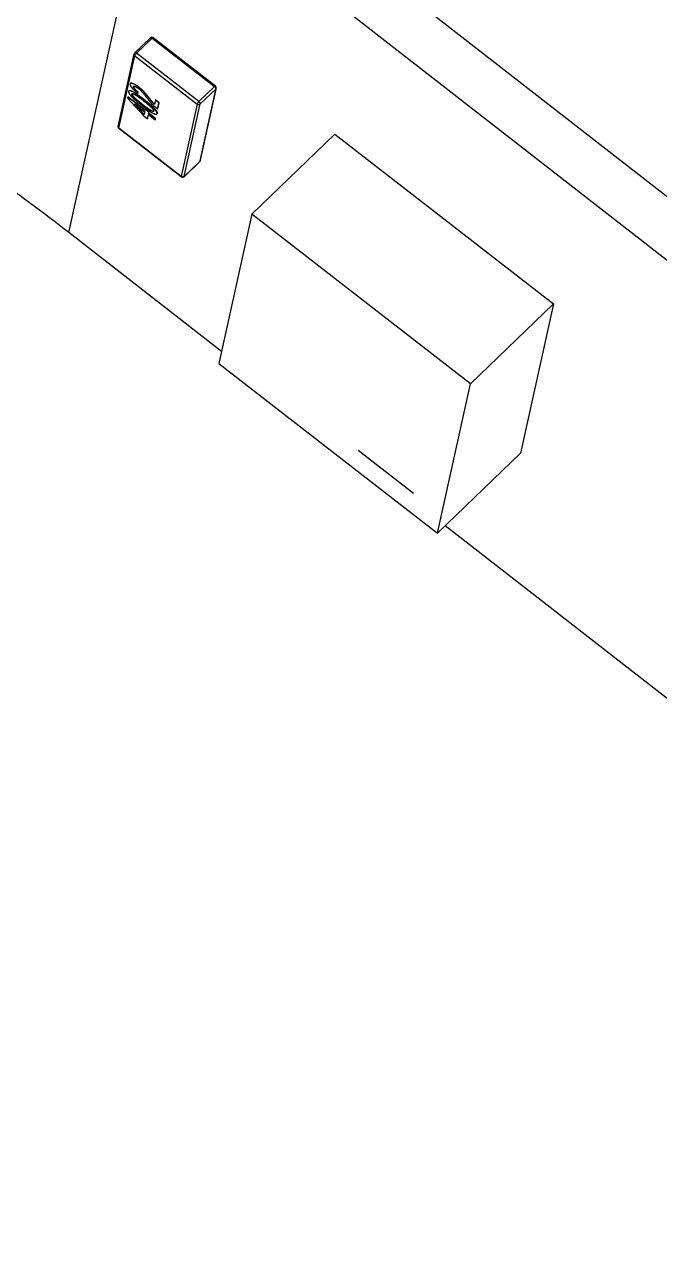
# Model space of a CAD drawing. Header units: millimetres. Extents: x 0 to 432, y 0 to 279.
# Drawn here: x 356.65 to 361.08, y 115.83 to 124.33 of the extents above; entities that cross this region are included whole.
import ezdxf

# ---------------------------------------------------------------- set-up
doc = ezdxf.new("R2010")
doc.units = ezdxf.units.MM
doc.header["$LTSCALE"] = 23.749
doc.layers.get('0').update_dxf_attribs({"linetype": 'CONTINUOUS'})

msp = doc.modelspace()

# ---------------------------------------------------------------- linework, layer by layer
at = {"color": 3, "linetype": 'CONTINUOUS'}
msp.add_line((379.2098, 109.0358), (357.7884, 125.734), dxfattribs=at)
at = {"color": 7, "linetype": 'CONTINUOUS'}
for p, q in [((356.957, 122.8811), (357.5331, 125.4887)), ((378.9544, 108.7905), (357.5331, 125.4887)), ((357.9802, 123.9035), (357.5458, 124.2411)), ((357.4179, 124.1356), (357.5262, 124.24)), ((357.43, 124.1326), (357.5383, 124.2371)), ((357.5383, 124.2371), (357.9727, 123.8995)), ((357.3019, 123.6222), (357.4136, 124.128)), ((357.307, 123.6097), (357.4187, 124.1156)), ((357.4187, 124.1156), (357.8532, 123.778)), ((357.8645, 123.7951), (357.43, 124.1326)), ((357.3876, 123.9212), (357.3858, 123.9177)), ((357.4083, 123.8999), (357.4093, 123.9019)), ((357.4096, 123.9012), (357.4083, 123.8999)), ((357.4097, 123.9017), (357.4096, 123.9012)), ((357.4101, 123.9024), (357.4097, 123.9017)), ((357.3684, 123.826), (357.3669, 123.8191)), ((357.3669, 123.8191), (357.4806, 123.6946)), ((357.3697, 123.8272), (357.3684, 123.826)), ((357.4889, 123.7324), (357.3684, 123.826)), ((357.4893, 123.7343), (357.3697, 123.8272)), ((357.376, 123.8691), (357.3743, 123.8657)), ((357.3773, 123.8703), (357.376, 123.8691)), ((357.3969, 123.8481), (357.3978, 123.8499)), ((357.3981, 123.8493), (357.3969, 123.8481)), ((357.3979, 123.85), (357.3992, 123.8507)), ((357.3982, 123.8497), (357.3981, 123.8493)), ((357.3985, 123.8503), (357.3982, 123.8497)), ((357.4094, 123.8292), (357.4081, 123.828)), ((357.4363, 123.8537), (357.4407, 123.8604)), ((357.4376, 123.855), (357.4363, 123.8537)), ((357.442, 123.8616), (357.4376, 123.855)), ((357.4407, 123.8604), (357.442, 123.8616)), ((357.4455, 123.8971), (357.4442, 123.8959)), ((357.5217, 123.8159), (357.5204, 123.8146)), ((357.9727, 123.8995), (357.8645, 123.7951)), ((357.9825, 123.8828), (357.8707, 123.3769)), ((357.8739, 123.3826), (357.9857, 123.8885)), ((357.8742, 123.7784), (357.9825, 123.8828)), ((357.4829, 123.7054), (357.4151, 123.7797)), ((357.4151, 123.7797), (357.487, 123.7238)), ((357.4233, 123.7733), (357.4834, 123.7075)), ((357.4717, 123.7762), (357.4704, 123.775)), ((357.4797, 123.8122), (357.4784, 123.811)), ((357.4908, 123.741), (357.4889, 123.7324)), ((357.4921, 123.7422), (357.4908, 123.741)), ((357.5159, 123.7215), (357.4908, 123.741)), ((357.5172, 123.7227), (357.4921, 123.7422)), ((357.5609, 123.8053), (357.554, 123.7744)), ((357.5621, 123.8065), (357.5609, 123.8053)), ((357.586, 123.7858), (357.5609, 123.8053)), ((357.5872, 123.787), (357.5621, 123.8065)), ((357.5765, 123.7428), (357.586, 123.7858)), ((357.5778, 123.7441), (357.5765, 123.7428)), ((357.5778, 123.7441), (357.5872, 123.787)), ((357.5872, 123.787), (357.586, 123.7858)), ((357.8532, 123.778), (357.7414, 123.2722)), ((357.7624, 123.2725), (357.8742, 123.7784)), ((357.4806, 123.6946), (357.5057, 123.6751)), ((357.487, 123.7238), (357.4829, 123.7054)), ((357.5057, 123.6751), (357.5121, 123.7043)), ((357.5069, 123.6764), (357.5057, 123.6751)), ((357.5069, 123.6764), (357.513, 123.7037)), ((357.5121, 123.7043), (357.5598, 123.6673)), ((357.514, 123.7129), (357.5159, 123.7215)), ((357.5153, 123.7141), (357.514, 123.7129)), ((357.5617, 123.6759), (357.514, 123.7129)), ((357.5153, 123.7141), (357.5172, 123.7227)), ((357.563, 123.6771), (357.5153, 123.7141)), ((357.5172, 123.7227), (357.5159, 123.7215)), ((357.5598, 123.6673), (357.5617, 123.6759)), ((357.5611, 123.6685), (357.5598, 123.6673)), ((357.5611, 123.6685), (357.563, 123.6771)), ((357.563, 123.6771), (357.5617, 123.6759)), ((357.5707, 123.7083), (357.5725, 123.7117)), ((357.5738, 123.7129), (357.572, 123.7095)), ((357.5738, 123.7129), (357.5725, 123.7117)), ((357.7414, 123.2722), (357.307, 123.6097)), ((357.7418, 123.2696), (357.3073, 123.6071)), ((358.2338, 123.0094), (358.8135, 123.5684)), ((358.8135, 123.5684), (360.3379, 122.384)), ((357.7614, 123.2706), (357.8697, 123.375)), ((357.8707, 123.3769), (357.7624, 123.2725)), ((357.8707, 123.3769), (357.8697, 123.375)), ((357.7614, 123.2706), (357.7624, 123.2725)), ((358.2338, 123.0094), (358.0034, 121.9664)), ((359.7582, 121.825), (358.2338, 123.0094)), ((358.0221, 122.0509), (356.957, 122.8811)), ((359.7582, 121.825), (360.3379, 122.384)), ((360.3379, 122.384), (360.1075, 121.3409)), ((358.0034, 121.9664), (359.5278, 120.782)), ((359.5278, 120.782), (359.7582, 121.825)), ((358.9749, 121.3628), (359.3621, 121.0619)), ((359.5278, 120.782), (360.1075, 121.3409)), ((361.8847, 119.0399), (359.5824, 120.8346))]:
    msp.add_line(p, q, dxfattribs=at)
for centre, radius, start, end in [((357.5366, 124.2292), 0.015, 52.14823, 133.93306), ((357.4283, 124.1248), 0.015, 133.93288, 167.62809), ((357.971, 123.8917), 0.015, 347.62749, 52.14605), ((357.3997, 123.8479), 0.00273, 131.73194, 133.84695), ((348.9693, 112.629), 12.9965, 52.0768, 58.11514), ((357.5073, 123.7441), 0.0452, 340.52588, 340.75901), ((357.3165, 123.619), 0.015, 167.62749, 232.14606), ((357.8593, 123.3858), 0.015, 313.93288, 347.62809), ((357.751, 123.2814), 0.015, 232.14823, 313.93306)]:
    msp.add_arc(centre, radius, start, end, dxfattribs=at)
at = {"color": 3, "linetype": 'CONTINUOUS'}
msp.add_open_spline([(357.7884, 125.734), (356.9586, 126.3808), (355.1215, 127.4892), (352.0663, 128.5016), (348.8641, 128.8284), (345.725, 128.4462), (343.3024, 127.5413), (341.6045, 126.496), (340.4817, 125.5768), (339.5178, 124.5304), (338.7291, 123.3742), (338.1299, 122.1283), (337.8634, 121.2501), (337.7651, 120.8056)], degree=3, knots=[0, 0, 0, 0, 0.130161, 0.262705, 0.395177, 0.525124, 0.650652, 0.711571, 0.771177, 0.829582, 0.886986, 0.943682, 1, 1, 1, 1], dxfattribs=at)
at = {"color": 7, "linetype": 'CONTINUOUS'}
for points, knots in [([(357.5331, 125.4887), (356.73, 126.1147), (354.9522, 127.1873), (351.9955, 128.167), (348.8966, 128.4833), (345.8588, 128.1134), (343.5143, 127.2377), (341.8712, 126.2261), (340.7846, 125.3365), (339.8518, 124.3239), (339.0886, 123.205), (338.5087, 121.9992), (338.2507, 121.1494), (338.1557, 120.7192)], [0, 0, 0, 0, 0.130161, 0.262705, 0.395177, 0.525124, 0.650652, 0.711571, 0.771177, 0.829583, 0.886986, 0.943682, 1, 1, 1, 1]), ([(357.5262, 124.24), (357.5264, 124.2403), (357.5271, 124.2408), (357.5283, 124.2411), (357.5297, 124.2411), (357.5319, 124.2407), (357.5349, 124.2395), (357.5372, 124.238), (357.5383, 124.2371)], [0, 0, 0, 0, 0.083878, 0.174744, 0.277687, 0.395101, 0.673523, 1, 1, 1, 1]), ([(357.5383, 124.2371), (357.5391, 124.2378), (357.5402, 124.2389), (357.5418, 124.24), (357.5429, 124.2407), (357.5438, 124.2411), (357.5446, 124.2413), (357.5453, 124.2414), (357.5456, 124.2412), (357.5458, 124.2411)], [0, 0, 0, 0, 0.367448, 0.524422, 0.66039, 0.77436, 0.866532, 0.939473, 1, 1, 1, 1]), ([(357.4136, 124.128), (357.4134, 124.1269), (357.4133, 124.1246), (357.4141, 124.1212), (357.416, 124.1181), (357.4177, 124.1164), (357.4187, 124.1156)], [0, 0, 0, 0, 0.237423, 0.481001, 0.734954, 1, 1, 1, 1]), ([(357.43, 124.1326), (357.4289, 124.1335), (357.4266, 124.135), (357.4236, 124.1363), (357.4214, 124.1367), (357.42, 124.1367), (357.4188, 124.1363), (357.4181, 124.1359), (357.4179, 124.1356)], [0, 0, 0, 0, 0.326477, 0.604899, 0.722313, 0.825256, 0.916122, 1, 1, 1, 1]), ([(357.4187, 124.1156), (357.4189, 124.1162), (357.4193, 124.1174), (357.4205, 124.1203), (357.4228, 124.1241), (357.4261, 124.1285), (357.4287, 124.1314), (357.43, 124.1326)], [0, 0, 0, 0, 0.086289, 0.191689, 0.445872, 0.728592, 1, 1, 1, 1]), ([(357.3858, 123.9177), (357.3857, 123.9172), (357.3855, 123.9161), (357.3855, 123.9144), (357.3857, 123.9125), (357.3863, 123.9098), (357.3875, 123.9062), (357.3898, 123.9018), (357.3926, 123.8974), (357.3958, 123.8929), (357.3994, 123.8886), (357.4043, 123.8829), (357.4109, 123.8761), (357.4192, 123.8683), (357.4277, 123.8608), (357.4334, 123.8561), (357.4363, 123.8537)], [0, 0, 0, 0, 0.018977, 0.039166, 0.061303, 0.085217, 0.138258, 0.197468, 0.260707, 0.326419, 0.393489, 0.461186, 0.597106, 0.732487, 0.866914, 1, 1, 1, 1]), ([(357.4442, 123.8959), (357.443, 123.8969), (357.4404, 123.8988), (357.4366, 123.9017), (357.4327, 123.9044), (357.4275, 123.908), (357.4211, 123.912), (357.4135, 123.9164), (357.4071, 123.9194), (357.4022, 123.9213), (357.3986, 123.9224), (357.3958, 123.9229), (357.3937, 123.9231), (357.3918, 123.9231), (357.3896, 123.9227), (357.3881, 123.9217), (357.3876, 123.9212)], [0, 0, 0, 0, 0.075109, 0.149593, 0.223243, 0.296105, 0.438712, 0.575466, 0.704419, 0.765154, 0.822486, 0.875029, 0.899328, 0.92221, 0.963137, 1, 1, 1, 1]), ([(357.3889, 123.9224), (357.3894, 123.923), (357.3909, 123.9239), (357.393, 123.9243), (357.3949, 123.9243), (357.3971, 123.9242), (357.3999, 123.9236), (357.4034, 123.9225), (357.4084, 123.9206), (357.4148, 123.9176), (357.4224, 123.9133), (357.4288, 123.9092), (357.4339, 123.9057), (357.4378, 123.9029), (357.4417, 123.9001), (357.4442, 123.8981), (357.4455, 123.8971)], [0, 0, 0, 0, 0.036863, 0.077789, 0.100672, 0.124971, 0.177513, 0.234845, 0.29558, 0.424534, 0.561287, 0.703895, 0.776756, 0.850406, 0.92489, 1, 1, 1, 1]), ([(357.4093, 123.9019), (357.4096, 123.9021), (357.4102, 123.9025), (357.4109, 123.9028), (357.4112, 123.9028)], [0, 0, 0, 0, 0.482511, 1, 1, 1, 1]), ([(357.4096, 123.9012), (357.4095, 123.9008), (357.4094, 123.9002), (357.4094, 123.8991), (357.4096, 123.8979), (357.41, 123.8962), (357.411, 123.8939), (357.4125, 123.8912), (357.4143, 123.8884), (357.4164, 123.8856), (357.4187, 123.8829), (357.4219, 123.8794), (357.426, 123.8752), (357.4312, 123.8705), (357.4366, 123.8659), (357.4402, 123.863), (357.442, 123.8616)], [0, 0, 0, 0, 0.019019, 0.039417, 0.061848, 0.086061, 0.140862, 0.201417, 0.265263, 0.33125, 0.39831, 0.465852, 0.601073, 0.735503, 0.868382, 1, 1, 1, 1]), ([(357.4112, 123.9028), (357.4117, 123.9029), (357.4128, 123.903), (357.4145, 123.9028), (357.4164, 123.9024), (357.4183, 123.9017), (357.4202, 123.9009), (357.423, 123.8997), (357.4264, 123.898), (357.4306, 123.8956), (357.4362, 123.8919), (357.4403, 123.8888), (357.4431, 123.8867)], [0, 0, 0, 0, 0.042507, 0.089928, 0.141777, 0.197751, 0.256728, 0.317597, 0.444348, 0.577145, 0.715112, 1, 1, 1, 1]), ([(357.9802, 123.9035), (357.9801, 123.9036), (357.9797, 123.9038), (357.979, 123.9038), (357.9782, 123.9035), (357.9773, 123.9031), (357.9763, 123.9025), (357.9747, 123.9013), (357.9735, 123.9003), (357.9727, 123.8995)], [0, 0, 0, 0, 0.060527, 0.133468, 0.22564, 0.33961, 0.475578, 0.632552, 1, 1, 1, 1]), ([(357.3743, 123.8657), (357.3742, 123.8653), (357.3741, 123.8644), (357.374, 123.8631), (357.3741, 123.8616), (357.3746, 123.8594), (357.3753, 123.8572), (357.3762, 123.8549), (357.3771, 123.8531), (357.3781, 123.8513), (357.3792, 123.8495), (357.3804, 123.8477), (357.383, 123.844), (357.3862, 123.8398), (357.3902, 123.8352), (357.3943, 123.8307), (357.4018, 123.823), (357.4129, 123.8124), (357.4266, 123.8003), (357.445, 123.7848), (357.4591, 123.7737), (357.4686, 123.7663)], [0, 0, 0, 0, 0.009126, 0.01882, 0.029433, 0.040892, 0.066096, 0.079659, 0.093925, 0.108804, 0.123992, 0.139471, 0.155255, 0.219899, 0.252742, 0.285702, 0.351738, 0.483396, 0.614028, 0.74356, 1, 1, 1, 1]), ([(357.4784, 123.811), (357.4762, 123.8127), (357.4718, 123.8161), (357.4628, 123.8229), (357.4539, 123.8297), (357.446, 123.8354), (357.4415, 123.8386), (357.4371, 123.8418), (357.4314, 123.8456), (357.4225, 123.8516), (357.4135, 123.8573), (357.4045, 123.8626), (357.3979, 123.8662), (357.3925, 123.8687), (357.3882, 123.87), (357.3853, 123.8707), (357.3825, 123.871), (357.38, 123.8708), (357.3778, 123.8703), (357.3765, 123.8695), (357.376, 123.8691)], [0, 0, 0, 0, 0.069919, 0.139634, 0.278483, 0.347256, 0.381543, 0.415754, 0.483411, 0.550547, 0.682746, 0.747466, 0.810152, 0.868909, 0.895758, 0.920727, 0.943556, 0.964119, 0.982829, 1, 1, 1, 1]), ([(357.3773, 123.8703), (357.3778, 123.8708), (357.3791, 123.8715), (357.3813, 123.8721), (357.3838, 123.8722), (357.3866, 123.8719), (357.3895, 123.8713), (357.3937, 123.8699), (357.3992, 123.8674), (357.4058, 123.8638), (357.4148, 123.8585), (357.4238, 123.8528), (357.4327, 123.8468), (357.4383, 123.843), (357.4428, 123.8398), (357.4473, 123.8366), (357.4552, 123.8309), (357.4641, 123.8242), (357.473, 123.8174), (357.4775, 123.8139), (357.4797, 123.8122)], [0, 0, 0, 0, 0.017171, 0.035881, 0.056444, 0.079273, 0.104242, 0.131091, 0.189848, 0.252534, 0.317254, 0.449453, 0.516589, 0.584246, 0.618457, 0.652744, 0.721517, 0.860366, 0.930081, 1, 1, 1, 1]), ([(357.4081, 123.828), (357.4066, 123.8297), (357.4045, 123.8322), (357.4018, 123.8357), (357.4, 123.8384), (357.3985, 123.841), (357.3975, 123.8432), (357.397, 123.8449), (357.3967, 123.8461), (357.3967, 123.8471), (357.3968, 123.8478), (357.3969, 123.8481)], [0, 0, 0, 0, 0.28462, 0.424195, 0.560686, 0.691418, 0.811168, 0.865652, 0.915456, 0.959441, 1, 1, 1, 1]), ([(357.3981, 123.8493), (357.3981, 123.849), (357.398, 123.8484), (357.398, 123.8473), (357.3982, 123.8461), (357.3988, 123.8445), (357.3998, 123.8423), (357.4013, 123.8396), (357.4031, 123.837), (357.4057, 123.8334), (357.4079, 123.8309), (357.4094, 123.8292)], [0, 0, 0, 0, 0.040559, 0.084544, 0.134348, 0.188832, 0.308582, 0.439314, 0.575805, 0.71538, 1, 1, 1, 1]), ([(357.3992, 123.8507), (357.3997, 123.8508), (357.401, 123.851), (357.4038, 123.8506), (357.4068, 123.8497), (357.4098, 123.8485), (357.4122, 123.8474), (357.4146, 123.8462), (357.418, 123.8444), (357.4221, 123.8419), (357.4287, 123.8377), (357.437, 123.832), (357.4469, 123.8249), (357.4568, 123.8175), (357.4666, 123.8101), (357.4732, 123.805), (357.4764, 123.8024)], [0, 0, 0, 0, 0.019179, 0.041222, 0.092, 0.119397, 0.147935, 0.177474, 0.207704, 0.270123, 0.334224, 0.464706, 0.597225, 0.730792, 0.865093, 1, 1, 1, 1]), ([(357.4704, 123.775), (357.4651, 123.7791), (357.4544, 123.7874), (357.4413, 123.7981), (357.4309, 123.8069), (357.4244, 123.8125), (357.4193, 123.8171), (357.4155, 123.8206), (357.4118, 123.8242), (357.4093, 123.8267), (357.4081, 123.828)], [0, 0, 0, 0, 0.246719, 0.495268, 0.620307, 0.746024, 0.809241, 0.872668, 0.936266, 1, 1, 1, 1]), ([(357.4407, 123.8604), (357.4389, 123.8618), (357.4353, 123.8647), (357.43, 123.8692), (357.4248, 123.874), (357.4206, 123.8782), (357.4174, 123.8817), (357.4152, 123.8844), (357.4131, 123.8871), (357.4112, 123.8899), (357.4097, 123.8927), (357.4087, 123.8949), (357.4083, 123.8967), (357.4082, 123.8978), (357.4082, 123.8989), (357.4083, 123.8996), (357.4083, 123.8999)], [0, 0, 0, 0, 0.131618, 0.264497, 0.398927, 0.534148, 0.60169, 0.66875, 0.734737, 0.798583, 0.859138, 0.913939, 0.938152, 0.960583, 0.980981, 1, 1, 1, 1]), ([(357.4094, 123.8292), (357.4106, 123.828), (357.413, 123.8255), (357.4168, 123.8218), (357.4206, 123.8183), (357.4257, 123.8137), (357.4321, 123.8081), (357.4426, 123.7993), (357.4557, 123.7887), (357.4663, 123.7803), (357.4717, 123.7762)], [0, 0, 0, 0, 0.063734, 0.127332, 0.190759, 0.253976, 0.379693, 0.504732, 0.753281, 1, 1, 1, 1]), ([(357.4431, 123.8867), (357.4446, 123.8855), (357.4478, 123.8829), (357.4524, 123.8789), (357.4569, 123.8747), (357.4613, 123.8703), (357.4655, 123.8658), (357.4697, 123.8612), (357.4737, 123.8565), (357.479, 123.8502), (357.4854, 123.8423), (357.493, 123.8328), (357.5006, 123.8232), (357.5056, 123.8168), (357.5081, 123.8136)], [0, 0, 0, 0, 0.061674, 0.123986, 0.186985, 0.250201, 0.313438, 0.376545, 0.439404, 0.502121, 0.627102, 0.751676, 0.875972, 1, 1, 1, 1]), ([(357.5204, 123.8146), (357.519, 123.8164), (357.5161, 123.8201), (357.5118, 123.8255), (357.5074, 123.8309), (357.5016, 123.8382), (357.4942, 123.8471), (357.485, 123.8578), (357.477, 123.8663), (357.4704, 123.873), (357.4653, 123.8779), (357.4602, 123.8826), (357.4549, 123.8872), (357.4496, 123.8916), (357.446, 123.8945), (357.4442, 123.8959)], [0, 0, 0, 0, 0.062089, 0.124172, 0.186418, 0.248727, 0.373749, 0.499425, 0.625652, 0.688788, 0.751773, 0.814482, 0.876843, 0.938684, 1, 1, 1, 1]), ([(357.4455, 123.8971), (357.4473, 123.8957), (357.4509, 123.8928), (357.4562, 123.8884), (357.4614, 123.8838), (357.4666, 123.8791), (357.4717, 123.8742), (357.4783, 123.8676), (357.4863, 123.859), (357.4955, 123.8484), (357.5029, 123.8394), (357.5087, 123.8322), (357.5131, 123.8268), (357.5174, 123.8213), (357.5202, 123.8177), (357.5217, 123.8159)], [0, 0, 0, 0, 0.061316, 0.123157, 0.185518, 0.248227, 0.311212, 0.374348, 0.500575, 0.626251, 0.751273, 0.813582, 0.875828, 0.937911, 1, 1, 1, 1]), ([(357.5217, 123.8159), (357.523, 123.8142), (357.5255, 123.8108), (357.5294, 123.8058), (357.5327, 123.8016), (357.5353, 123.7983), (357.5373, 123.7958), (357.5393, 123.7933), (357.5421, 123.79), (357.5456, 123.7859), (357.55, 123.7811), (357.553, 123.778), (357.5545, 123.7765)], [0, 0, 0, 0, 0.123708, 0.247698, 0.371803, 0.433973, 0.496214, 0.55867, 0.621232, 0.747096, 0.873483, 1, 1, 1, 1]), ([(357.9727, 123.8995), (357.9743, 123.8983), (357.9771, 123.8957), (357.9799, 123.8919), (357.9815, 123.8887), (357.9825, 123.8861), (357.9827, 123.884), (357.9825, 123.8828)], [0, 0, 0, 0, 0.290918, 0.573528, 0.701661, 0.816521, 1, 1, 1, 1]), ([(357.9825, 123.8828), (357.9833, 123.8836), (357.9846, 123.8853), (357.9854, 123.8874), (357.9857, 123.8885)], [0, 0, 0, 0, 0.505815, 1, 1, 1, 1]), ([(357.4686, 123.7663), (357.4719, 123.7637), (357.4787, 123.7585), (357.4922, 123.7483), (357.5041, 123.7396), (357.5145, 123.7324), (357.5196, 123.729), (357.5247, 123.7256), (357.5299, 123.7223), (357.535, 123.7192), (357.5401, 123.7161), (357.5451, 123.7134), (357.5486, 123.7116), (357.5502, 123.7108)], [0, 0, 0, 0, 0.129623, 0.258609, 0.51399, 0.577016, 0.639707, 0.701909, 0.763376, 0.824126, 0.88413, 0.942704, 1, 1, 1, 1]), ([(357.5491, 123.7276), (357.5483, 123.7268), (357.5462, 123.7265), (357.5436, 123.7269), (357.5414, 123.7275), (357.539, 123.7283), (357.5366, 123.7293), (357.5341, 123.7303), (357.5307, 123.732), (357.5265, 123.7344), (357.5214, 123.7376), (357.5162, 123.741), (357.5094, 123.7457), (357.5009, 123.7519), (357.4907, 123.7594), (357.4805, 123.7671), (357.4738, 123.7724), (357.4704, 123.775)], [0, 0, 0, 0, 0.036124, 0.059012, 0.084048, 0.110643, 0.138697, 0.167552, 0.197422, 0.259896, 0.324366, 0.389967, 0.456513, 0.590946, 0.726499, 0.862949, 1, 1, 1, 1]), ([(357.4717, 123.7762), (357.4748, 123.7737), (357.4812, 123.7688), (357.4908, 123.7615), (357.5005, 123.7543), (357.5085, 123.7485), (357.515, 123.744), (357.5198, 123.7407), (357.5247, 123.7376), (357.5294, 123.7347), (357.5334, 123.7325), (357.5366, 123.731), (357.539, 123.73), (357.5412, 123.7292), (357.5434, 123.7285), (357.5455, 123.728), (357.5469, 123.7279), (357.5475, 123.7279)], [0, 0, 0, 0, 0.133658, 0.266782, 0.399101, 0.530428, 0.595609, 0.660108, 0.723642, 0.785974, 0.845947, 0.874504, 0.902296, 0.929152, 0.95449, 0.978418, 1, 1, 1, 1]), ([(357.4764, 123.8024), (357.48, 123.7997), (357.487, 123.7942), (357.4975, 123.7859), (357.5061, 123.7788), (357.513, 123.773), (357.5182, 123.7686), (357.5233, 123.7641), (357.5284, 123.7595), (357.5334, 123.7548), (357.5373, 123.7506), (357.5403, 123.7472), (357.5425, 123.7445), (357.5445, 123.7419), (357.5464, 123.7392), (357.5481, 123.7365), (357.5491, 123.7343), (357.5498, 123.7325), (357.55, 123.7313), (357.5501, 123.7302), (357.55, 123.7296), (357.55, 123.7292)], [0, 0, 0, 0, 0.126474, 0.253482, 0.381169, 0.445273, 0.50963, 0.574263, 0.639174, 0.704434, 0.769826, 0.802383, 0.834753, 0.866765, 0.898122, 0.92819, 0.95616, 0.968907, 0.980436, 0.990614, 1, 1, 1, 1]), ([(357.5725, 123.7117), (357.5726, 123.7121), (357.5728, 123.713), (357.5729, 123.7149), (357.5724, 123.7175), (357.5714, 123.7208), (357.5697, 123.7243), (357.5677, 123.7279), (357.5652, 123.7315), (357.5626, 123.7351), (357.5597, 123.7387), (357.5567, 123.7421), (357.5526, 123.7467), (357.5451, 123.7544), (357.534, 123.7649), (357.5204, 123.777), (357.5019, 123.7925), (357.4879, 123.8036), (357.4784, 123.811)], [0, 0, 0, 0, 0.009132, 0.018806, 0.040801, 0.065865, 0.093861, 0.123766, 0.155076, 0.187164, 0.219743, 0.252592, 0.285552, 0.351597, 0.483272, 0.613935, 0.743504, 1, 1, 1, 1]), ([(357.4797, 123.8122), (357.4891, 123.8049), (357.5032, 123.7937), (357.5216, 123.7783), (357.5353, 123.7662), (357.5464, 123.7556), (357.5539, 123.7479), (357.558, 123.7433), (357.561, 123.7399), (357.5638, 123.7364), (357.5665, 123.7328), (357.5689, 123.7292), (357.571, 123.7256), (357.5727, 123.7221), (357.5737, 123.7187), (357.5741, 123.7161), (357.574, 123.7142), (357.5739, 123.7133), (357.5738, 123.7129)], [0, 0, 0, 0, 0.256496, 0.386065, 0.516728, 0.648403, 0.714448, 0.747408, 0.780257, 0.812836, 0.844924, 0.876234, 0.906139, 0.934135, 0.959199, 0.981194, 0.990868, 1, 1, 1, 1]), ([(357.5081, 123.8136), (357.5119, 123.8085), (357.5197, 123.7984), (357.5301, 123.7862), (357.5389, 123.7768), (357.5457, 123.7699), (357.5527, 123.7632), (357.5574, 123.7589), (357.5598, 123.7567)], [0, 0, 0, 0, 0.247055, 0.497283, 0.623202, 0.749133, 0.874834, 1, 1, 1, 1]), ([(357.554, 123.7744), (357.5525, 123.776), (357.5494, 123.7791), (357.5449, 123.784), (357.5413, 123.7881), (357.5385, 123.7915), (357.5357, 123.7949), (357.5324, 123.7992), (357.5283, 123.8043), (357.5243, 123.8095), (357.5217, 123.8129), (357.5204, 123.8146)], [0, 0, 0, 0, 0.126491, 0.252876, 0.378814, 0.441392, 0.503864, 0.628275, 0.752364, 0.876322, 1, 1, 1, 1]), ([(357.5598, 123.7567), (357.5625, 123.7543), (357.5679, 123.7495), (357.5736, 123.745), (357.5765, 123.7428)], [0, 0, 0, 0, 0.504151, 1, 1, 1, 1]), ([(357.8645, 123.7951), (357.8631, 123.7938), (357.8605, 123.791), (357.8572, 123.7865), (357.855, 123.7827), (357.8537, 123.7799), (357.8533, 123.7786), (357.8532, 123.778)], [0, 0, 0, 0, 0.271408, 0.554128, 0.808311, 0.913711, 1, 1, 1, 1]), ([(357.8532, 123.778), (357.8547, 123.7769), (357.8582, 123.775), (357.864, 123.7741), (357.8696, 123.7752), (357.8729, 123.7771), (357.8742, 123.7784)], [0, 0, 0, 0, 0.254889, 0.513059, 0.763777, 1, 1, 1, 1]), ([(357.8742, 123.7784), (357.8744, 123.7796), (357.8742, 123.7817), (357.8732, 123.7843), (357.8716, 123.7875), (357.8688, 123.7912), (357.866, 123.7939), (357.8645, 123.7951)], [0, 0, 0, 0, 0.183479, 0.298339, 0.426472, 0.709082, 1, 1, 1, 1]), ([(357.5475, 123.7279), (357.5477, 123.7279), (357.5485, 123.7279), (357.5492, 123.7281), (357.5496, 123.7283)], [0, 0, 0, 0, 0.268987, 1, 1, 1, 1]), ([(357.5499, 123.7291), (357.5498, 123.7288), (357.5496, 123.7283), (357.5493, 123.7278), (357.5491, 123.7276)], [0, 0, 0, 0, 0.514448, 1, 1, 1, 1]), ([(357.5502, 123.7108), (357.5513, 123.7103), (357.5533, 123.7095), (357.5563, 123.7083), (357.5592, 123.7074), (357.562, 123.7068), (357.5646, 123.7064), (357.567, 123.7065), (357.5691, 123.7071), (357.5703, 123.7078), (357.5707, 123.7083)], [0, 0, 0, 0, 0.154257, 0.303256, 0.444625, 0.577918, 0.700144, 0.810381, 0.909238, 1, 1, 1, 1]), ([(357.307, 123.6097), (357.306, 123.6105), (357.3042, 123.6122), (357.3024, 123.6154), (357.3015, 123.6188), (357.3016, 123.6211), (357.3019, 123.6222)], [0, 0, 0, 0, 0.265046, 0.518999, 0.762577, 1, 1, 1, 1]), ([(357.3073, 123.6071), (357.3072, 123.6072), (357.307, 123.6075), (357.3068, 123.6081), (357.3068, 123.6089), (357.3069, 123.6094), (357.307, 123.6097)], [0, 0, 0, 0, 0.182443, 0.39903, 0.669321, 1, 1, 1, 1]), ([(357.8739, 123.3826), (357.8737, 123.3815), (357.8729, 123.3795), (357.8715, 123.3777), (357.8707, 123.3769)], [0, 0, 0, 0, 0.494185, 1, 1, 1, 1]), ([(357.7414, 123.2722), (357.7414, 123.2719), (357.7413, 123.2713), (357.7413, 123.2706), (357.7414, 123.27), (357.7416, 123.2697), (357.7418, 123.2696)], [0, 0, 0, 0, 0.330679, 0.60097, 0.817557, 1, 1, 1, 1]), ([(357.7624, 123.2725), (357.7611, 123.2713), (357.7579, 123.2693), (357.7522, 123.2683), (357.7465, 123.2692), (357.7429, 123.271), (357.7414, 123.2722)], [0, 0, 0, 0, 0.236223, 0.486941, 0.745111, 1, 1, 1, 1])]:
    msp.add_open_spline(points, degree=3, knots=knots, dxfattribs=at)

doc.saveas('drawing.dxf')
